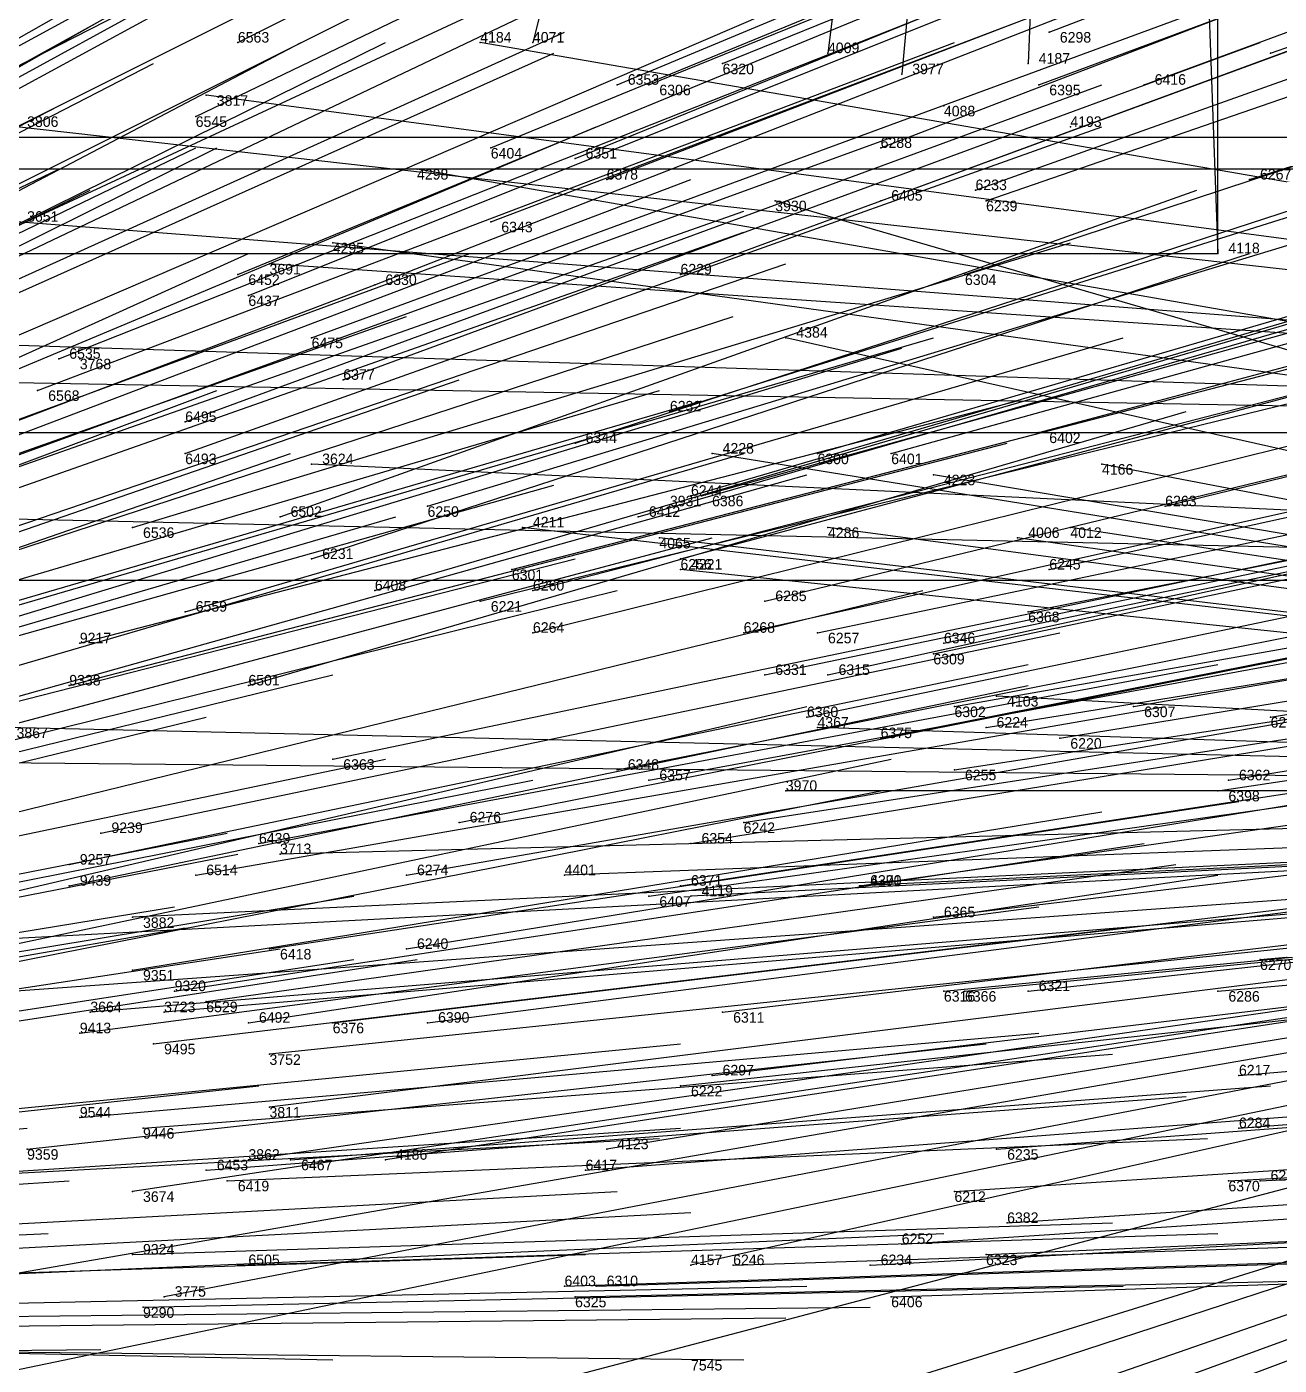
# Model space of a CAD drawing. Extents: x -0.5 to 0.59, y -0.5 to 0.59.
# Drawn here: x 0.23 to 0.3488, y -0.0005 to 0.1265 of the extents above; entities that cross this region are included whole.
import ezdxf

# ---------------------------------------------------------------- set-up
doc = ezdxf.new("R2010")
doc.units = 0
for name, color, linetype in [('Clients', 3, 'CONTINUOUS'), ('Facilities', 3, 'CONTINUOUS'), ('Facilities_lines', 3, 'CONTINUOUS'), ('Min_max_boxes', 1, 'CONTINUOUS'), ('Normals', 1, 'CONTINUOUS'), ('Source_points', 5, 'CONTINUOUS'), ('Text', 3, 'CONTINUOUS')]:
    doc.layers.add(name, color=color, linetype=linetype)

msp = doc.modelspace()

# ---------------------------------------------------------------- linework, layer by layer
at = {"layer": 'Clients', "color": 5}
for p in [(0.273, 0.125, -1.25), (0.278, 0.125, -1.25), (0.306, 0.124, -1.25), (0.313, 0.122, -1.25), (0.325, 0.123, -1.25), (0.247, 0.12, -1.25), (0.267, 0.113, -1.25), (0.301, 0.11, -1.25), (0.259, 0.106, -1.25), (0.343, 0.105, -1.25), (0.253, 0.104, -1.25), (0.302, 0.097, -1.25), (0.295, 0.086, -1.25), (0.257, 0.085, -1.25), (0.316, 0.084, -1.25), (0.332, 0.085, -1.25), (0.277, 0.079, -1.25), (0.306, 0.079, -1.25), (0.329, 0.079, -1.25), (0.29, 0.078, -1.25), (0.324, 0.078, -1.25), (0.292, 0.075, -1.25), (0.322, 0.063, -1.25), (0.305, 0.06, -1.25), (0.302, 0.054, -1.25), (0.254, 0.048, -1.25), (0.281, 0.046, -1.25), (0.309, 0.045, -1.25), (0.293, 0.044, -1.25), (0.24, 0.042, -1.25), (0.236, 0.033, -1.25), (0.243, 0.033, -1.25), (0.253, 0.029, -1.25), (0.253, 0.024, -1.25), (0.285, 0.02, -1.25), (0.251, 0.019, -1.25), (0.264, 0.019, -1.25), (0.24, 0.016, -1.25), (0.293, 0.009, -1.25), (0.243, 0.006, -1.25)]:
    msp.add_point(p, dxfattribs=at)
at = {"layer": 'Facilities', "color": 3}
for p in [(0.327, 0.126, -0.876), (0.25, 0.125, -0.699), (0.348, 0.124, -0.924), (0.296, 0.123, -0.8), (0.286, 0.121, -0.778), (0.289, 0.121, -0.783), (0.326, 0.121, -0.869), (0.336, 0.121, -0.894), (0.317, 0.119, -1.25), (0.246, 0.118, -0.682), (0.329, 0.117, -1.25), (0.274, 0.115, -0.742), (0.311, 0.115, -0.828), (0.282, 0.114, -0.761), (0.285, 0.112, -0.765), (0.346, 0.112, -0.91), (0.32, 0.111, -0.846), (0.311, 0.11, -0.826), (0.321, 0.11, -0.847), (0.274, 0.108, -0.736), (0.25, 0.103, -0.676), (0.292, 0.103, -0.774), (0.319, 0.103, -0.838), (0.263, 0.102, -0.706), (0.251, 0.101, -0.675), (0.257, 0.097, -0.686), (0.233, 0.095, -0.63), (0.235, 0.095, -1.25), (0.26, 0.093, -0.689), (0.231, 0.092, -0.622), (0.245, 0.089, -0.652), (0.291, 0.09, -0.762), (0.326, 0.088, -0.844), (0.282, 0.087, -0.739), (0.245, 0.086, -0.648), (0.305, 0.086, -0.792), (0.312, 0.086, -0.809), (0.293, 0.082, -0.761), (0.294, 0.082, -0.763), (0.268, 0.081, -0.699), (0.291, 0.081, -1.25), (0.338, 0.081, -0.868), (0.24, 0.079, -0.632), (0.254, 0.08, -0.667), (0.288, 0.08, -0.748), (0.257, 0.076, -0.671), (0.276, 0.075, -0.714), (0.292, 0.076, -0.754), (0.327, 0.075, -0.838), (0.263, 0.073, -0.682), (0.278, 0.073, -0.718), (0.273, 0.072, -0.706), (0.3, 0.072, -0.772), (0.245, 0.071, -0.639), (0.325, 0.071, -0.831), (0.278, 0.069, -0.715), (0.298, 0.069, -0.764), (0.305, 0.069, -0.782), (0.235, 0.068, -0.611), (0.317, 0.068, -0.81), (0.316, 0.067, -0.806), (0.3, 0.065, -0.769), (0.306, 0.065, -0.783), (0.234, 0.064, -0.606), (0.251, 0.064, -0.648), (0.304, 0.061, -0.775), (0.318, 0.062, -0.809), (0.335, 0.062, -0.852), (0.348, 0.061, -0.883), (0.321, 0.06, -0.816), (0.311, 0.059, -0.791), (0.328, 0.059, -0.833), (0.259, 0.057, -0.663), (0.286, 0.056, -0.729), (0.318, 0.056, -0.808), (0.289, 0.055, -0.737), (0.344, 0.055, -0.872), (0.343, 0.054, -0.869), (0.271, 0.051, -0.69), (0.298, 0.051, -0.755), (0.237, 0.05, -0.606), (0.252, 0.049, -0.641), (0.293, 0.049, -0.744), (0.234, 0.047, -0.598), (0.246, 0.046, -0.626), (0.266, 0.046, -0.676), (0.234, 0.045, -0.596), (0.292, 0.045, -0.74), (0.309, 0.045, -0.781), (0.289, 0.044, -0.731), (0.316, 0.042, -0.797), (0.253, 0.039, -0.64), (0.266, 0.039, -0.673), (0.24, 0.037, -0.608), (0.347, 0.038, -0.872), (0.244, 0.035, -0.617), (0.317, 0.035, -0.796), (0.319, 0.035, -0.801), (0.325, 0.035, -0.818), (0.343, 0.035, -0.862), (0.247, 0.034, -0.623), (0.251, 0.032, -0.633), (0.259, 0.032, -0.652), (0.268, 0.032, -0.676), (0.296, 0.033, -0.746), (0.235, 0.031, -0.592), (0.242, 0.03, -0.61), (0.295, 0.027, -0.742), (0.345, 0.027, -0.864), (0.292, 0.026, -0.733), (0.235, 0.023, -0.59), (0.241, 0.022, -0.605), (0.345, 0.022, -0.864), (0.23, 0.02, -0.577), (0.322, 0.02, -0.807), (0.247, 0.018, -0.62), (0.255, 0.019, -0.64), (0.283, 0.018, -0.708), (0.249, 0.017, -0.625), (0.344, 0.017, -0.861), (0.347, 0.017, -0.869), (0.318, 0.016, -0.795), (0.323, 0.013, -0.808), (0.313, 0.011, -0.782), (0.24, 0.01, -0.601), (0.25, 0.009, -0.626), (0.297, 0.009, -0.742), (0.31, 0.009, -0.776), (0.321, 0.01, -0.802), (0.281, 0.007, -0.702), (0.284, 0.007, -0.711), (0.282, 0.006, -0.705), (0.312, 0.006, -0.78), (0.241, 0.005, -0.603)]:
    msp.add_point(p, dxfattribs=at)
at = {"layer": 'Facilities_lines', "color": 3}
for p, q in [((0.334, 0.349, -1.25), (0.278, 0.125, -1.25)), ((0.334, 0.349, -1.25), (0.306, 0.124, -1.25)), ((0.334, 0.349, -1.25), (0.313, 0.122, -1.25)), ((0.334, 0.349, -1.25), (0.325, 0.123, -1.25)), ((0.334, 0.349, -1.25), (0.343, 0.105, -1.25)), ((0.487, 0.088, -1.25), (0.273, 0.125, -1.25)), ((0.487, 0.088, -1.25), (0.247, 0.12, -1.25)), ((0.487, 0.088, -1.25), (0.229, 0.117, -1.25)), ((0.49, 0.074, -1.25), (0.267, 0.113, -1.25)), ((0.493, 0.054, -1.241), (0.301, 0.11, -1.25)), ((0.487, 0.088, -1.25), (0.229, 0.108, -1.25)), ((0.49, 0.074, -1.25), (0.259, 0.106, -1.25)), ((0.487, 0.088, -1.25), (0.253, 0.104, -1.25)), ((0.487, 0.088, -1.25), (0.206, 0.097, -1.25)), ((0.493, 0.054, -1.241), (0.302, 0.097, -1.25)), ((0.487, 0.088, -1.25), (0.213, 0.093, -1.25)), ((0.493, 0.054, -1.241), (0.295, 0.086, -1.25)), ((0.49, 0.074, -1.25), (0.257, 0.085, -1.25)), ((0.493, 0.054, -1.241), (0.316, 0.084, -1.25)), ((0.493, 0.054, -1.241), (0.332, 0.085, -1.25)), ((0.49, 0.074, -1.25), (0.173, 0.081, -1.25)), ((0.493, 0.054, -1.241), (0.277, 0.079, -1.25)), ((0.493, 0.054, -1.241), (0.306, 0.079, -1.25)), ((0.493, 0.054, -1.241), (0.329, 0.079, -1.25)), ((0.493, 0.054, -1.241), (0.29, 0.078, -1.25)), ((0.493, 0.054, -1.241), (0.324, 0.078, -1.25)), ((0.493, 0.054, -1.241), (0.292, 0.075, -1.25)), ((0.493, 0.054, -1.241), (0.322, 0.063, -1.25)), ((0.493, 0.054, -1.241), (0.228, 0.06, -1.25)), ((0.493, 0.054, -1.241), (0.305, 0.06, -1.25)), ((0.493, 0.054, -1.241), (0.194, 0.057, -1.25)), ((0.493, 0.054, -1.241), (0.21, 0.039, -1.25)), ((0.493, 0.054, -1.241), (0.215, 0.034, -1.25)), ((0.493, 0.054, -1.241), (0.222, 0.007, -1.25)), ((0.493, 0.054, -1.241), (0.224, -0.002, -1.25)), ((0.493, 0.054, -1.241), (0.236, 0.033, -1.25)), ((0.493, 0.054, -1.241), (0.24, 0.016, -1.25)), ((0.493, 0.054, -1.241), (0.24, 0.042, -1.25)), ((0.493, 0.054, -1.241), (0.243, 0.006, -1.25)), ((0.493, 0.054, -1.241), (0.243, 0.033, -1.25)), ((0.493, 0.054, -1.241), (0.251, 0.019, -1.25)), ((0.493, 0.054, -1.241), (0.253, 0.029, -1.25)), ((0.493, 0.054, -1.241), (0.253, 0.024, -1.25)), ((0.493, 0.054, -1.241), (0.254, 0.048, -1.25)), ((0.493, 0.054, -1.241), (0.264, 0.019, -1.25)), ((0.493, 0.054, -1.241), (0.28, -0.002, -1.25)), ((0.493, 0.054, -1.241), (0.281, 0.046, -1.25)), ((0.493, 0.054, -1.241), (0.285, 0.02, -1.25)), ((0.493, 0.054, -1.241), (0.291, -0.016, -1.25)), ((0.493, 0.054, -1.241), (0.293, 0.044, -1.25)), ((0.493, 0.054, -1.241), (0.293, 0.009, -1.25)), ((0.493, 0.054, -1.241), (0.302, 0.054, -1.25)), ((0.493, 0.054, -1.241), (0.303, -0.015, -1.25)), ((0.493, 0.054, -1.241), (0.306, -0.007, -1.25)), ((0.493, 0.054, -1.241), (0.309, 0.045, -1.25)), ((0.493, 0.054, -1.241), (0.31, -0.015, -1.25)), ((0.493, 0.054, -1.241), (0.313, -0.002, -1.25))]:
    msp.add_line(p, q, dxfattribs=at)
at = {"layer": 'Min_max_boxes', "color": 1}
for p, q in [((0.343, 0.105, -1.25), (0.343, 0.389, -1.25)), ((0.343, 0.105, -1.015), (0.343, 0.389, -1.015)), ((0.493, 0.116, -1.25), (0.194, 0.116, -1.25)), ((0.493, 0.116, -1.109), (0.194, 0.116, -1.109)), ((0.49, 0.113, -1.25), (0.173, 0.113, -1.25)), ((0.49, 0.113, -1.099), (0.173, 0.113, -1.099)), ((0.089, 0.105, -1.25), (0.343, 0.105, -1.25)), ((0.089, 0.105, -1.015), (0.343, 0.105, -1.015)), ((0.343, 0.105, -1.25), (0.343, 0.105, -1.015)), ((0.206, 0.088, -1.25), (0.487, 0.088, -1.25)), ((0.206, 0.088, -1.106), (0.487, 0.088, -1.106)), ((0.173, 0.074, -1.25), (0.49, 0.074, -1.25)), ((0.173, 0.074, -1.099), (0.49, 0.074, -1.099))]:
    msp.add_line(p, q, dxfattribs=at)
at = {"layer": 'Normals', "color": 1}
for p, q in [((0.25, 0.125, -0.699), (0.333, 0.167, -0.662)), ((0.327, 0.126, -0.876), (0.413, 0.159, -0.838)), ((0.246, 0.118, -0.682), (0.329, 0.158, -0.644)), ((0.296, 0.123, -0.8), (0.382, 0.158, -0.763)), ((0.286, 0.121, -0.778), (0.372, 0.157, -0.741)), ((0.204, 0.111, -0.58), (0.285, 0.155, -0.542)), ((0.212, 0.114, -0.601), (0.294, 0.156, -0.564)), ((0.289, 0.121, -0.783), (0.375, 0.156, -0.746)), ((0.348, 0.124, -0.924), (0.436, 0.155, -0.888)), ((0.326, 0.121, -0.869), (0.412, 0.153, -0.831)), ((0.336, 0.121, -0.894), (0.423, 0.153, -0.856)), ((0.274, 0.115, -0.742), (0.359, 0.15, -0.704)), ((0.282, 0.114, -0.761), (0.368, 0.149, -0.723)), ((0.311, 0.115, -0.828), (0.397, 0.148, -0.791)), ((0.191, 0.101, -0.54), (0.272, 0.147, -0.503)), ((0.216, 0.105, -0.602), (0.3, 0.147, -0.565)), ((0.285, 0.112, -0.765), (0.371, 0.145, -0.728)), ((0.186, 0.098, -0.526), (0.268, 0.143, -0.49)), ((0.195, 0.1, -0.549), (0.279, 0.142, -0.513)), ((0.274, 0.108, -0.736), (0.361, 0.141, -0.7)), ((0.311, 0.11, -0.826), (0.398, 0.142, -0.788)), ((0.32, 0.111, -0.846), (0.407, 0.142, -0.809)), ((0.321, 0.11, -0.847), (0.408, 0.14, -0.81)), ((0.346, 0.112, -0.91), (0.435, 0.14, -0.872)), ((0.182, 0.095, -0.512), (0.263, 0.139, -0.475)), ((0.215, 0.098, -0.591), (0.299, 0.138, -0.554)), ((0.25, 0.103, -0.676), (0.335, 0.138, -0.638)), ((0.263, 0.102, -0.706), (0.35, 0.136, -0.669)), ((0.251, 0.101, -0.675), (0.336, 0.135, -0.637)), ((0.292, 0.103, -0.774), (0.379, 0.135, -0.737)), ((0.158, 0.085, -0.449), (0.239, 0.131, -0.412)), ((0.163, 0.086, -0.461), (0.244, 0.131, -0.424)), ((0.319, 0.103, -0.838), (0.407, 0.132, -0.801)), ((0.217, 0.092, -0.59), (0.303, 0.129, -0.554)), ((0.233, 0.095, -0.63), (0.319, 0.129, -0.592)), ((0.257, 0.097, -0.686), (0.344, 0.129, -0.648)), ((0.189, 0.089, -0.523), (0.273, 0.128, -0.486)), ((0.197, 0.088, -0.539), (0.281, 0.126, -0.502)), ((0.174, 0.082, -0.48), (0.256, 0.125, -0.443)), ((0.181, 0.084, -0.498), (0.264, 0.125, -0.461)), ((0.231, 0.092, -0.622), (0.318, 0.125, -0.585)), ((0.26, 0.093, -0.689), (0.347, 0.125, -0.652)), ((0.273, 0.125, -1.25), (0.273, 0.125, -1.15)), ((0.278, 0.125, -1.25), (0.278, 0.125, -1.15)), ((0.195, 0.086, -0.533), (0.28, 0.124, -0.496)), ((0.306, 0.124, -1.25), (0.306, 0.124, -1.15)), ((0.16, 0.081, -0.448), (0.242, 0.123, -0.41)), ((0.313, 0.122, -1.25), (0.313, 0.122, -1.15)), ((0.325, 0.123, -1.25), (0.325, 0.123, -1.15)), ((0.245, 0.089, -0.652), (0.332, 0.121, -0.615)), ((0.247, 0.12, -1.25), (0.247, 0.12, -1.15)), ((0.152, 0.077, -0.426), (0.233, 0.119, -0.386)), ((0.317, 0.119, -1.25), (0.317, 0.119, -1.15)), ((0.198, 0.081, -0.535), (0.284, 0.117, -0.498)), ((0.245, 0.086, -0.648), (0.332, 0.117, -0.61)), ((0.291, 0.09, -0.762), (0.38, 0.118, -0.725)), ((0.329, 0.117, -1.25), (0.329, 0.117, -1.15)), ((0.224, 0.084, -0.598), (0.312, 0.116, -0.562)), ((0.282, 0.087, -0.739), (0.371, 0.116, -0.702)), ((0.163, 0.075, -0.447), (0.246, 0.115, -0.408)), ((0.165, 0.074, -0.453), (0.248, 0.115, -0.414)), ((0.15, 0.073, -0.417), (0.233, 0.113, -0.379)), ((0.206, 0.079, -0.552), (0.293, 0.112, -0.515)), ((0.267, 0.113, -1.25), (0.267, 0.113, -1.15)), ((0.305, 0.086, -0.792), (0.394, 0.112, -0.755)), ((0.326, 0.088, -0.844), (0.416, 0.112, -0.808)), ((0.154, 0.071, -0.424), (0.236, 0.111, -0.384)), ((0.254, 0.08, -0.667), (0.341, 0.111, -0.628)), ((0.312, 0.086, -0.809), (0.402, 0.111, -0.772)), ((0.301, 0.11, -1.25), (0.301, 0.11, -1.15)), ((0.21, 0.078, -0.561), (0.298, 0.109, -0.525)), ((0.268, 0.081, -0.699), (0.357, 0.108, -0.662)), ((0.293, 0.082, -0.761), (0.382, 0.108, -0.724)), ((0.21, 0.076, -0.559), (0.298, 0.107, -0.522)), ((0.294, 0.082, -0.763), (0.384, 0.107, -0.726)), ((0.24, 0.079, -0.632), (0.329, 0.106, -0.594)), ((0.259, 0.106, -1.25), (0.259, 0.106, -1.15)), ((0.288, 0.08, -0.748), (0.378, 0.106, -0.711)), ((0.167, 0.067, -0.451), (0.251, 0.105, -0.412)), ((0.185, 0.073, -0.497), (0.272, 0.105, -0.459)), ((0.257, 0.076, -0.671), (0.346, 0.105, -0.634)), ((0.343, 0.105, -1.25), (0.343, 0.105, -1.15)), ((0.214, 0.074, -0.567), (0.302, 0.104, -0.53)), ((0.253, 0.104, -1.25), (0.253, 0.104, -1.15)), ((0.338, 0.081, -0.868), (0.428, 0.103, -0.831)), ((0.176, 0.069, -0.472), (0.263, 0.102, -0.435)), ((0.292, 0.076, -0.754), (0.382, 0.1, -0.717)), ((0.178, 0.068, -0.477), (0.266, 0.099, -0.44)), ((0.208, 0.07, -0.55), (0.297, 0.099, -0.512)), ((0.263, 0.073, -0.682), (0.352, 0.099, -0.645)), ((0.276, 0.075, -0.714), (0.365, 0.098, -0.676)), ((0.227, 0.071, -0.594), (0.316, 0.097, -0.557)), ((0.245, 0.071, -0.639), (0.334, 0.097, -0.602)), ((0.302, 0.097, -1.25), (0.302, 0.097, -1.15)), ((0.224, 0.069, -0.586), (0.313, 0.096, -0.549)), ((0.278, 0.073, -0.718), (0.367, 0.096, -0.68)), ((0.235, 0.095, -1.25), (0.235, 0.095, -1.15)), ((0.273, 0.072, -0.706), (0.363, 0.094, -0.668)), ((0.3, 0.072, -0.772), (0.391, 0.094, -0.736)), ((0.327, 0.075, -0.838), (0.418, 0.095, -0.801)), ((0.184, 0.063, -0.485), (0.271, 0.093, -0.448)), ((0.163, 0.06, -0.433), (0.248, 0.092, -0.393)), ((0.202, 0.066, -0.531), (0.29, 0.092, -0.493)), ((0.205, 0.065, -0.537), (0.294, 0.091, -0.5)), ((0.235, 0.068, -0.611), (0.324, 0.091, -0.573)), ((0.278, 0.069, -0.715), (0.367, 0.091, -0.677)), ((0.251, 0.064, -0.648), (0.34, 0.09, -0.61)), ((0.298, 0.069, -0.764), (0.388, 0.089, -0.727)), ((0.325, 0.071, -0.831), (0.416, 0.089, -0.795)), ((0.305, 0.069, -0.782), (0.396, 0.088, -0.745)), ((0.234, 0.064, -0.606), (0.323, 0.087, -0.568)), ((0.317, 0.068, -0.81), (0.408, 0.087, -0.772)), ((0.168, 0.056, -0.442), (0.255, 0.086, -0.404)), ((0.209, 0.06, -0.545), (0.298, 0.086, -0.507)), ((0.295, 0.086, -1.25), (0.295, 0.086, -1.15)), ((0.316, 0.067, -0.806), (0.406, 0.086, -0.769)), ((0.215, 0.059, -0.557), (0.304, 0.084, -0.519)), ((0.257, 0.085, -1.25), (0.257, 0.085, -1.15)), ((0.3, 0.065, -0.769), (0.391, 0.084, -0.732)), ((0.306, 0.065, -0.783), (0.397, 0.085, -0.746)), ((0.316, 0.084, -1.25), (0.316, 0.084, -1.15)), ((0.332, 0.085, -1.25), (0.332, 0.085, -1.15)), ((0.191, 0.058, -0.498), (0.28, 0.083, -0.461)), ((0.291, 0.081, -1.25), (0.291, 0.081, -1.15)), ((0.176, 0.054, -0.461), (0.265, 0.08, -0.424)), ((0.277, 0.079, -1.25), (0.277, 0.079, -1.15)), ((0.304, 0.061, -0.775), (0.395, 0.08, -0.738)), ((0.306, 0.079, -1.25), (0.306, 0.079, -1.15)), ((0.329, 0.079, -1.25), (0.329, 0.079, -1.15)), ((0.205, 0.054, -0.531), (0.295, 0.078, -0.493)), ((0.29, 0.078, -1.25), (0.29, 0.078, -1.15)), ((0.318, 0.062, -0.809), (0.409, 0.078, -0.773)), ((0.324, 0.078, -1.25), (0.324, 0.078, -1.15)), ((0.335, 0.062, -0.852), (0.427, 0.078, -0.815)), ((0.311, 0.059, -0.791), (0.402, 0.077, -0.754)), ((0.192, 0.053, -0.498), (0.282, 0.076, -0.46)), ((0.259, 0.057, -0.663), (0.35, 0.076, -0.627)), ((0.292, 0.075, -1.25), (0.292, 0.075, -1.15)), ((0.321, 0.06, -0.816), (0.413, 0.075, -0.78)), ((0.348, 0.061, -0.883), (0.439, 0.076, -0.845)), ((0.286, 0.056, -0.729), (0.377, 0.074, -0.691)), ((0.328, 0.059, -0.833), (0.42, 0.074, -0.796)), ((0.197, 0.051, -0.507), (0.286, 0.073, -0.469)), ((0.225, 0.051, -0.577), (0.315, 0.073, -0.539)), ((0.289, 0.055, -0.737), (0.381, 0.072, -0.699)), ((0.318, 0.056, -0.808), (0.41, 0.07, -0.771)), ((0.344, 0.055, -0.872), (0.436, 0.07, -0.834)), ((0.237, 0.05, -0.606), (0.328, 0.069, -0.569)), ((0.271, 0.051, -0.69), (0.362, 0.069, -0.652)), ((0.343, 0.054, -0.869), (0.435, 0.068, -0.832)), ((0.169, 0.043, -0.436), (0.259, 0.065, -0.398)), ((0.234, 0.047, -0.598), (0.325, 0.066, -0.56)), ((0.252, 0.049, -0.641), (0.343, 0.066, -0.604)), ((0.298, 0.051, -0.755), (0.389, 0.065, -0.717)), ((0.234, 0.045, -0.596), (0.325, 0.064, -0.559)), ((0.293, 0.049, -0.744), (0.385, 0.064, -0.706)), ((0.322, 0.063, -1.25), (0.322, 0.063, -1.15)), ((0.157, 0.039, -0.405), (0.247, 0.061, -0.368)), ((0.214, 0.041, -0.545), (0.304, 0.062, -0.507)), ((0.246, 0.046, -0.626), (0.338, 0.062, -0.589)), ((0.266, 0.046, -0.676), (0.358, 0.062, -0.639)), ((0.305, 0.06, -1.25), (0.305, 0.06, -1.15)), ((0.292, 0.045, -0.74), (0.384, 0.059, -0.702)), ((0.309, 0.045, -0.781), (0.401, 0.058, -0.744)), ((0.173, 0.038, -0.443), (0.264, 0.057, -0.406)), ((0.222, 0.038, -0.563), (0.312, 0.057, -0.525)), ((0.289, 0.044, -0.731), (0.381, 0.057, -0.693)), ((0.187, 0.037, -0.477), (0.278, 0.055, -0.439)), ((0.22, 0.036, -0.558), (0.311, 0.054, -0.521)), ((0.266, 0.039, -0.673), (0.358, 0.054, -0.636)), ((0.302, 0.054, -1.25), (0.302, 0.054, -1.15)), ((0.253, 0.039, -0.64), (0.345, 0.053, -0.604)), ((0.316, 0.042, -0.797), (0.408, 0.053, -0.76)), ((0.24, 0.037, -0.608), (0.332, 0.052, -0.571)), ((0.157, 0.032, -0.401), (0.249, 0.05, -0.366)), ((0.244, 0.035, -0.617), (0.336, 0.049, -0.579)), ((0.158, 0.03, -0.403), (0.25, 0.048, -0.367)), ((0.247, 0.034, -0.623), (0.339, 0.047, -0.585)), ((0.254, 0.048, -1.25), (0.254, 0.048, -1.15)), ((0.251, 0.032, -0.633), (0.343, 0.046, -0.596)), ((0.281, 0.046, -1.25), (0.281, 0.046, -1.15)), ((0.347, 0.038, -0.872), (0.439, 0.046, -0.834)), ((0.309, 0.045, -1.25), (0.309, 0.045, -1.15)), ((0.325, 0.035, -0.818), (0.417, 0.045, -0.78)), ((0.17, 0.029, -0.431), (0.261, 0.044, -0.393)), ((0.268, 0.032, -0.676), (0.361, 0.044, -0.639)), ((0.293, 0.044, -1.25), (0.293, 0.044, -1.15)), ((0.296, 0.033, -0.746), (0.388, 0.044, -0.708)), ((0.317, 0.035, -0.796), (0.409, 0.044, -0.759)), ((0.319, 0.035, -0.801), (0.411, 0.044, -0.764)), ((0.152, 0.028, -0.386), (0.244, 0.043, -0.35)), ((0.235, 0.031, -0.592), (0.326, 0.043, -0.554)), ((0.24, 0.042, -1.25), (0.24, 0.042, -1.15)), ((0.259, 0.032, -0.652), (0.351, 0.043, -0.616)), ((0.343, 0.035, -0.862), (0.435, 0.043, -0.824)), ((0.153, 0.025, -0.388), (0.245, 0.041, -0.351)), ((0.242, 0.03, -0.61), (0.334, 0.041, -0.572)), ((0.162, 0.025, -0.408), (0.254, 0.039, -0.373)), ((0.17, 0.024, -0.428), (0.261, 0.038, -0.39)), ((0.176, 0.024, -0.443), (0.267, 0.038, -0.405)), ((0.295, 0.027, -0.742), (0.387, 0.038, -0.704)), ((0.292, 0.026, -0.733), (0.384, 0.036, -0.696)), ((0.345, 0.027, -0.864), (0.437, 0.035, -0.826)), ((0.236, 0.033, -1.25), (0.236, 0.033, -1.15)), ((0.243, 0.033, -1.25), (0.243, 0.033, -1.15)), ((0.235, 0.023, -0.59), (0.326, 0.031, -0.551)), ((0.2, 0.021, -0.503), (0.292, 0.03, -0.465)), ((0.23, 0.02, -0.577), (0.321, 0.03, -0.538)), ((0.241, 0.022, -0.605), (0.333, 0.029, -0.567)), ((0.253, 0.029, -1.25), (0.253, 0.029, -1.15)), ((0.345, 0.022, -0.864), (0.437, 0.029, -0.826)), ((0.322, 0.02, -0.807), (0.415, 0.027, -0.77)), ((0.159, 0.016, -0.4), (0.252, 0.026, -0.364)), ((0.255, 0.019, -0.64), (0.348, 0.026, -0.604)), ((0.247, 0.018, -0.62), (0.34, 0.025, -0.583)), ((0.283, 0.018, -0.708), (0.375, 0.025, -0.67)), ((0.253, 0.024, -1.25), (0.253, 0.024, -1.15)), ((0.138, 0.014, -0.347), (0.23, 0.022, -0.308)), ((0.2, 0.016, -0.5), (0.292, 0.022, -0.463)), ((0.318, 0.016, -0.795), (0.41, 0.022, -0.759)), ((0.344, 0.017, -0.861), (0.436, 0.022, -0.823)), ((0.347, 0.017, -0.869), (0.44, 0.022, -0.832)), ((0.197, 0.016, -0.495), (0.29, 0.021, -0.459)), ((0.249, 0.017, -0.625), (0.342, 0.021, -0.588)), ((0.285, 0.02, -1.25), (0.285, 0.02, -1.15)), ((0.251, 0.019, -1.25), (0.251, 0.019, -1.15)), ((0.264, 0.019, -1.25), (0.264, 0.019, -1.15)), ((0.323, 0.013, -0.808), (0.415, 0.019, -0.77)), ((0.142, 0.011, -0.357), (0.234, 0.017, -0.317)), ((0.313, 0.011, -0.782), (0.405, 0.017, -0.745)), ((0.193, 0.011, -0.483), (0.286, 0.016, -0.446)), ((0.24, 0.016, -1.25), (0.24, 0.016, -1.15)), ((0.199, 0.009, -0.499), (0.293, 0.014, -0.463)), ((0.31, 0.009, -0.776), (0.403, 0.014, -0.739)), ((0.321, 0.01, -0.802), (0.413, 0.014, -0.765)), ((0.24, 0.01, -0.601), (0.333, 0.013, -0.563)), ((0.14, 0.008, -0.351), (0.232, 0.012, -0.312)), ((0.225, 0.008, -0.563), (0.317, 0.012, -0.524)), ((0.25, 0.009, -0.626), (0.343, 0.012, -0.589)), ((0.297, 0.009, -0.742), (0.389, 0.012, -0.704)), ((0.19, 0.007, -0.476), (0.283, 0.01, -0.438)), ((0.281, 0.007, -0.702), (0.373, 0.01, -0.664)), ((0.284, 0.007, -0.711), (0.377, 0.01, -0.672)), ((0.293, 0.009, -1.25), (0.293, 0.009, -1.15)), ((0.312, 0.006, -0.78), (0.405, 0.009, -0.743)), ((0.282, 0.006, -0.705), (0.374, 0.008, -0.667)), ((0.21, 0.005, -0.526), (0.304, 0.007, -0.491)), ((0.241, 0.005, -0.603), (0.334, 0.007, -0.565)), ((0.243, 0.006, -1.25), (0.243, 0.006, -1.15)), ((0.208, 0.003, -0.521), (0.302, 0.004, -0.485)), ((0.217, 0.004, -0.544), (0.31, 0.005, -0.507)), ((0.166, 0.002, -0.414), (0.259, 0, -0.378)), ((0.144, 0, -0.36), (0.237, 0.001, -0.322)), ((0.205, 0.001, -0.512), (0.298, 0, -0.477))]:
    msp.add_line(p, q, dxfattribs=at)
at = {"layer": 'Source_points', "color": 5}
for p in [(0.327, 0.126, -0.876), (0.25, 0.125, -0.699), (0.273, 0.125, -1.25), (0.278, 0.125, -1.25), (0.306, 0.124, -1.25), (0.348, 0.124, -0.924), (0.296, 0.123, -0.8), (0.313, 0.122, -1.25), (0.325, 0.123, -1.25), (0.286, 0.121, -0.778), (0.289, 0.121, -0.783), (0.326, 0.121, -0.869), (0.336, 0.121, -0.894), (0.247, 0.12, -1.25), (0.317, 0.119, -1.25), (0.246, 0.118, -0.682), (0.329, 0.117, -1.25), (0.274, 0.115, -0.742), (0.311, 0.115, -0.828), (0.282, 0.114, -0.761), (0.267, 0.113, -1.25), (0.285, 0.112, -0.765), (0.346, 0.112, -0.91), (0.32, 0.111, -0.846), (0.301, 0.11, -1.25), (0.311, 0.11, -0.826), (0.321, 0.11, -0.847), (0.274, 0.108, -0.736), (0.259, 0.106, -1.25), (0.343, 0.105, -1.25), (0.25, 0.103, -0.676), (0.253, 0.104, -1.25), (0.292, 0.103, -0.774), (0.319, 0.103, -0.838), (0.263, 0.102, -0.706), (0.251, 0.101, -0.675), (0.257, 0.097, -0.686), (0.302, 0.097, -1.25), (0.233, 0.095, -0.63), (0.235, 0.095, -1.25), (0.26, 0.093, -0.689), (0.231, 0.092, -0.622), (0.245, 0.089, -0.652), (0.291, 0.09, -0.762), (0.326, 0.088, -0.844), (0.282, 0.087, -0.739), (0.245, 0.086, -0.648), (0.295, 0.086, -1.25), (0.305, 0.086, -0.792), (0.312, 0.086, -0.809), (0.257, 0.085, -1.25), (0.316, 0.084, -1.25), (0.332, 0.085, -1.25), (0.293, 0.082, -0.761), (0.294, 0.082, -0.763), (0.268, 0.081, -0.699), (0.291, 0.081, -1.25), (0.338, 0.081, -0.868), (0.24, 0.079, -0.632), (0.254, 0.08, -0.667), (0.277, 0.079, -1.25), (0.288, 0.08, -0.748), (0.306, 0.079, -1.25), (0.329, 0.079, -1.25), (0.29, 0.078, -1.25), (0.324, 0.078, -1.25), (0.257, 0.076, -0.671), (0.276, 0.075, -0.714), (0.292, 0.076, -0.754), (0.292, 0.075, -1.25), (0.327, 0.075, -0.838), (0.263, 0.073, -0.682), (0.278, 0.073, -0.718), (0.273, 0.072, -0.706), (0.3, 0.072, -0.772), (0.245, 0.071, -0.639), (0.325, 0.071, -0.831), (0.278, 0.069, -0.715), (0.298, 0.069, -0.764), (0.305, 0.069, -0.782), (0.235, 0.068, -0.611), (0.317, 0.068, -0.81), (0.316, 0.067, -0.806), (0.3, 0.065, -0.769), (0.306, 0.065, -0.783), (0.234, 0.064, -0.606), (0.251, 0.064, -0.648), (0.322, 0.063, -1.25), (0.304, 0.061, -0.775), (0.318, 0.062, -0.809), (0.335, 0.062, -0.852), (0.348, 0.061, -0.883), (0.305, 0.06, -1.25), (0.321, 0.06, -0.816), (0.311, 0.059, -0.791), (0.328, 0.059, -0.833), (0.259, 0.057, -0.663), (0.286, 0.056, -0.729), (0.318, 0.056, -0.808), (0.289, 0.055, -0.737), (0.344, 0.055, -0.872), (0.302, 0.054, -1.25), (0.343, 0.054, -0.869), (0.271, 0.051, -0.69), (0.298, 0.051, -0.755), (0.237, 0.05, -0.606), (0.252, 0.049, -0.641), (0.293, 0.049, -0.744), (0.234, 0.047, -0.598), (0.254, 0.048, -1.25), (0.246, 0.046, -0.626), (0.266, 0.046, -0.676), (0.281, 0.046, -1.25), (0.234, 0.045, -0.596), (0.292, 0.045, -0.74), (0.309, 0.045, -1.25), (0.309, 0.045, -0.781), (0.289, 0.044, -0.731), (0.293, 0.044, -1.25), (0.24, 0.042, -1.25), (0.316, 0.042, -0.797), (0.253, 0.039, -0.64), (0.266, 0.039, -0.673), (0.24, 0.037, -0.608), (0.347, 0.038, -0.872), (0.244, 0.035, -0.617), (0.317, 0.035, -0.796), (0.319, 0.035, -0.801), (0.325, 0.035, -0.818), (0.343, 0.035, -0.862), (0.247, 0.034, -0.623), (0.236, 0.033, -1.25), (0.243, 0.033, -1.25), (0.251, 0.032, -0.633), (0.259, 0.032, -0.652), (0.268, 0.032, -0.676), (0.296, 0.033, -0.746), (0.235, 0.031, -0.592), (0.242, 0.03, -0.61), (0.253, 0.029, -1.25), (0.295, 0.027, -0.742), (0.345, 0.027, -0.864), (0.292, 0.026, -0.733), (0.235, 0.023, -0.59), (0.253, 0.024, -1.25), (0.241, 0.022, -0.605), (0.345, 0.022, -0.864), (0.23, 0.02, -0.577), (0.285, 0.02, -1.25), (0.322, 0.02, -0.807), (0.247, 0.018, -0.62), (0.251, 0.019, -1.25), (0.255, 0.019, -0.64), (0.264, 0.019, -1.25), (0.283, 0.018, -0.708), (0.249, 0.017, -0.625), (0.344, 0.017, -0.861), (0.347, 0.017, -0.869), (0.24, 0.016, -1.25), (0.318, 0.016, -0.795), (0.323, 0.013, -0.808), (0.313, 0.011, -0.782), (0.24, 0.01, -0.601), (0.25, 0.009, -0.626), (0.293, 0.009, -1.25), (0.297, 0.009, -0.742), (0.31, 0.009, -0.776), (0.321, 0.01, -0.802), (0.281, 0.007, -0.702), (0.284, 0.007, -0.711), (0.243, 0.006, -1.25), (0.282, 0.006, -0.705), (0.312, 0.006, -0.78), (0.241, 0.005, -0.603)]:
    msp.add_point(p, dxfattribs=at)

# ---------------------------------------------------------------- texts
at = {"layer": 'Text', "color": 3}
for s, p in [('6563', (0.25, 0.125, -0.699)), ('4184', (0.273, 0.125, -1.25)), ('4071', (0.278, 0.125, -1.25)), ('6298', (0.328, 0.125, -0.876)), ('4009', (0.306, 0.124, -1.25)), ('4187', (0.326, 0.123, -1.25)), ('6353', (0.287, 0.121, -0.778)), ('6320', (0.296, 0.122, -0.8)), ('3977', (0.314, 0.122, -1.25)), ('6416', (0.337, 0.121, -0.894)), ('6306', (0.29, 0.12, -0.783)), ('6395', (0.327, 0.12, -0.869)), ('3817', (0.248, 0.119, -1.25)), ('4088', (0.317, 0.118, -1.25)), ('3806', (0.23, 0.117, -1.25)), ('6545', (0.246, 0.117, -0.682)), ('4193', (0.329, 0.117, -1.25)), ('6288', (0.311, 0.115, -0.828)), ('6404', (0.274, 0.114, -0.742)), ('6351', (0.283, 0.114, -0.761)), ('4298', (0.267, 0.112, -1.25)), ('6378', (0.285, 0.112, -0.765)), ('6233', (0.32, 0.111, -0.846)), ('6267', (0.347, 0.112, -0.91)), ('6405', (0.312, 0.11, -0.826)), ('3930', (0.301, 0.109, -1.25)), ('6239', (0.321, 0.109, -0.847)), ('3651', (0.23, 0.108, -1.25)), ('6343', (0.275, 0.107, -0.736)), ('4295', (0.259, 0.105, -1.25)), ('4118', (0.344, 0.105, -1.25)), ('6452', (0.251, 0.102, -0.676)), ('3691', (0.253, 0.103, -1.25)), ('6330', (0.264, 0.102, -0.706)), ('6229', (0.292, 0.103, -0.774)), ('6304', (0.319, 0.102, -0.838)), ('6437', (0.251, 0.1, -0.675)), ('4384', (0.303, 0.097, -1.25)), ('6475', (0.257, 0.096, -0.686)), ('6535', (0.234, 0.095, -0.63)), ('3768', (0.235, 0.094, -1.25)), ('6377', (0.26, 0.093, -0.689)), ('6568', (0.232, 0.091, -0.622)), ('6232', (0.291, 0.09, -0.762)), ('6495', (0.245, 0.089, -0.652)), ('6344', (0.283, 0.087, -0.739)), ('6402', (0.327, 0.087, -0.844)), ('4228', (0.296, 0.086, -1.25)), ('6493', (0.245, 0.085, -0.648)), ('3624', (0.258, 0.085, -1.25)), ('6300', (0.305, 0.085, -0.792)), ('6401', (0.312, 0.085, -0.809)), ('4223', (0.317, 0.083, -1.25)), ('4166', (0.332, 0.084, -1.25)), ('6244', (0.293, 0.082, -0.761)), ('3931', (0.291, 0.081, -1.25)), ('6386', (0.295, 0.081, -0.763)), ('6263', (0.338, 0.081, -0.868)), ('6502', (0.255, 0.08, -0.667)), ('6250', (0.268, 0.08, -0.699)), ('4211', (0.278, 0.079, -1.25)), ('6412', (0.289, 0.08, -0.748)), ('6536', (0.241, 0.078, -0.632)), ('4286', (0.306, 0.078, -1.25)), ('4006', (0.325, 0.078, -1.25)), ('4012', (0.329, 0.078, -1.25)), ('4065', (0.29, 0.077, -1.25)), ('6231', (0.258, 0.076, -0.671)), ('6301', (0.276, 0.074, -0.714)), ('6256', (0.292, 0.075, -0.754)), ('4221', (0.293, 0.075, -1.25)), ('6245', (0.327, 0.075, -0.838)), ('6408', (0.263, 0.073, -0.682)), ('6260', (0.278, 0.073, -0.718)), ('6285', (0.301, 0.072, -0.772)), ('6559', (0.246, 0.071, -0.639)), ('6221', (0.274, 0.071, -0.706)), ('6264', (0.278, 0.069, -0.715)), ('6268', (0.298, 0.069, -0.764)), ('6368', (0.325, 0.07, -0.831)), ('9217', (0.235, 0.068, -0.611)), ('6257', (0.306, 0.068, -0.782)), ('6346', (0.317, 0.068, -0.81)), ('6309', (0.316, 0.066, -0.806)), ('9338', (0.234, 0.064, -0.606)), ('6501', (0.251, 0.064, -0.648)), ('6331', (0.301, 0.065, -0.769)), ('6315', (0.307, 0.065, -0.783)), ('4103', (0.323, 0.062, -1.25)), ('6360', (0.304, 0.061, -0.775)), ('4367', (0.305, 0.06, -1.25)), ('6302', (0.318, 0.061, -0.809)), ('6224', (0.322, 0.06, -0.816)), ('6307', (0.336, 0.061, -0.852)), ('6278', (0.348, 0.06, -0.883)), ('3867', (0.229, 0.059, -1.25)), ('6375', (0.311, 0.059, -0.791)), ('6220', (0.329, 0.058, -0.833)), ('6363', (0.26, 0.056, -0.663)), ('6348', (0.287, 0.056, -0.729)), ('6357', (0.29, 0.055, -0.737)), ('6255', (0.319, 0.055, -0.808)), ('6362', (0.345, 0.055, -0.872)), ('3970', (0.302, 0.054, -1.25)), ('6398', (0.344, 0.053, -0.869)), ('9239', (0.238, 0.05, -0.606)), ('6276', (0.272, 0.051, -0.69)), ('6242', (0.298, 0.05, -0.755)), ('6439', (0.252, 0.049, -0.641)), ('6354', (0.294, 0.049, -0.744)), ('3713', (0.254, 0.048, -1.25)), ('9257', (0.235, 0.047, -0.598)), ('6514', (0.247, 0.046, -0.626)), ('6274', (0.267, 0.046, -0.676)), ('4401', (0.281, 0.046, -1.25)), ('9439', (0.235, 0.045, -0.596)), ('6371', (0.293, 0.045, -0.74)), ('4371', (0.31, 0.045, -1.25)), ('6290', (0.31, 0.045, -0.781)), ('4119', (0.294, 0.044, -1.25)), ('6407', (0.29, 0.043, -0.731)), ('3882', (0.241, 0.041, -1.25)), ('6365', (0.317, 0.042, -0.797)), ('6240', (0.267, 0.039, -0.673)), ('6418', (0.254, 0.038, -0.64)), ('9351', (0.241, 0.036, -0.608)), ('6270', (0.347, 0.037, -0.872)), ('9320', (0.244, 0.035, -0.617)), ('6321', (0.326, 0.035, -0.818)), ('6316', (0.317, 0.034, -0.796)), ('6366', (0.319, 0.034, -0.801)), ('6286', (0.344, 0.034, -0.862)), ('3664', (0.236, 0.033, -1.25)), ('3723', (0.243, 0.033, -1.25)), ('6529', (0.247, 0.033, -0.623)), ('9413', (0.235, 0.031, -0.592)), ('6492', (0.252, 0.032, -0.633)), ('6376', (0.259, 0.031, -0.652)), ('6390', (0.269, 0.032, -0.676)), ('6311', (0.297, 0.032, -0.746)), ('9495', (0.243, 0.029, -0.61)), ('3752', (0.253, 0.028, -1.25)), ('6297', (0.296, 0.027, -0.742)), ('6217', (0.345, 0.027, -0.864)), ('6222', (0.293, 0.025, -0.733)), ('9544', (0.235, 0.023, -0.59)), ('3811', (0.253, 0.023, -1.25)), ('6284', (0.345, 0.022, -0.864)), ('9446', (0.241, 0.021, -0.605)), ('4123', (0.286, 0.02, -1.25)), ('9359', (0.23, 0.019, -0.577)), ('3862', (0.251, 0.019, -1.25)), ('4186', (0.265, 0.019, -1.25)), ('6235', (0.323, 0.019, -0.807)), ('6453', (0.248, 0.018, -0.62)), ('6467', (0.256, 0.018, -0.64)), ('6417', (0.283, 0.018, -0.708)), ('6258', (0.348, 0.017, -0.869)), ('6419', (0.25, 0.016, -0.625)), ('6370', (0.344, 0.016, -0.861)), ('3674', (0.241, 0.015, -1.25)), ('6212', (0.318, 0.015, -0.795)), ('6382', (0.323, 0.013, -0.808)), ('6252', (0.313, 0.011, -0.782)), ('9324', (0.241, 0.01, -0.601)), ('6505', (0.251, 0.009, -0.626)), ('4157', (0.293, 0.009, -1.25)), ('6246', (0.297, 0.009, -0.742)), ('6234', (0.311, 0.009, -0.776)), ('6323', (0.321, 0.009, -0.802)), ('6403', (0.281, 0.007, -0.702)), ('6310', (0.285, 0.007, -0.711)), ('3775', (0.244, 0.006, -1.25)), ('6325', (0.282, 0.005, -0.705)), ('6406', (0.312, 0.005, -0.78)), ('9290', (0.241, 0.004, -0.603)), ('7545', (0.293, -0.001, -0.732))]:
    msp.add_text(s, height=0.001, dxfattribs=at).set_placement(p)

doc.saveas('drawing.dxf')
